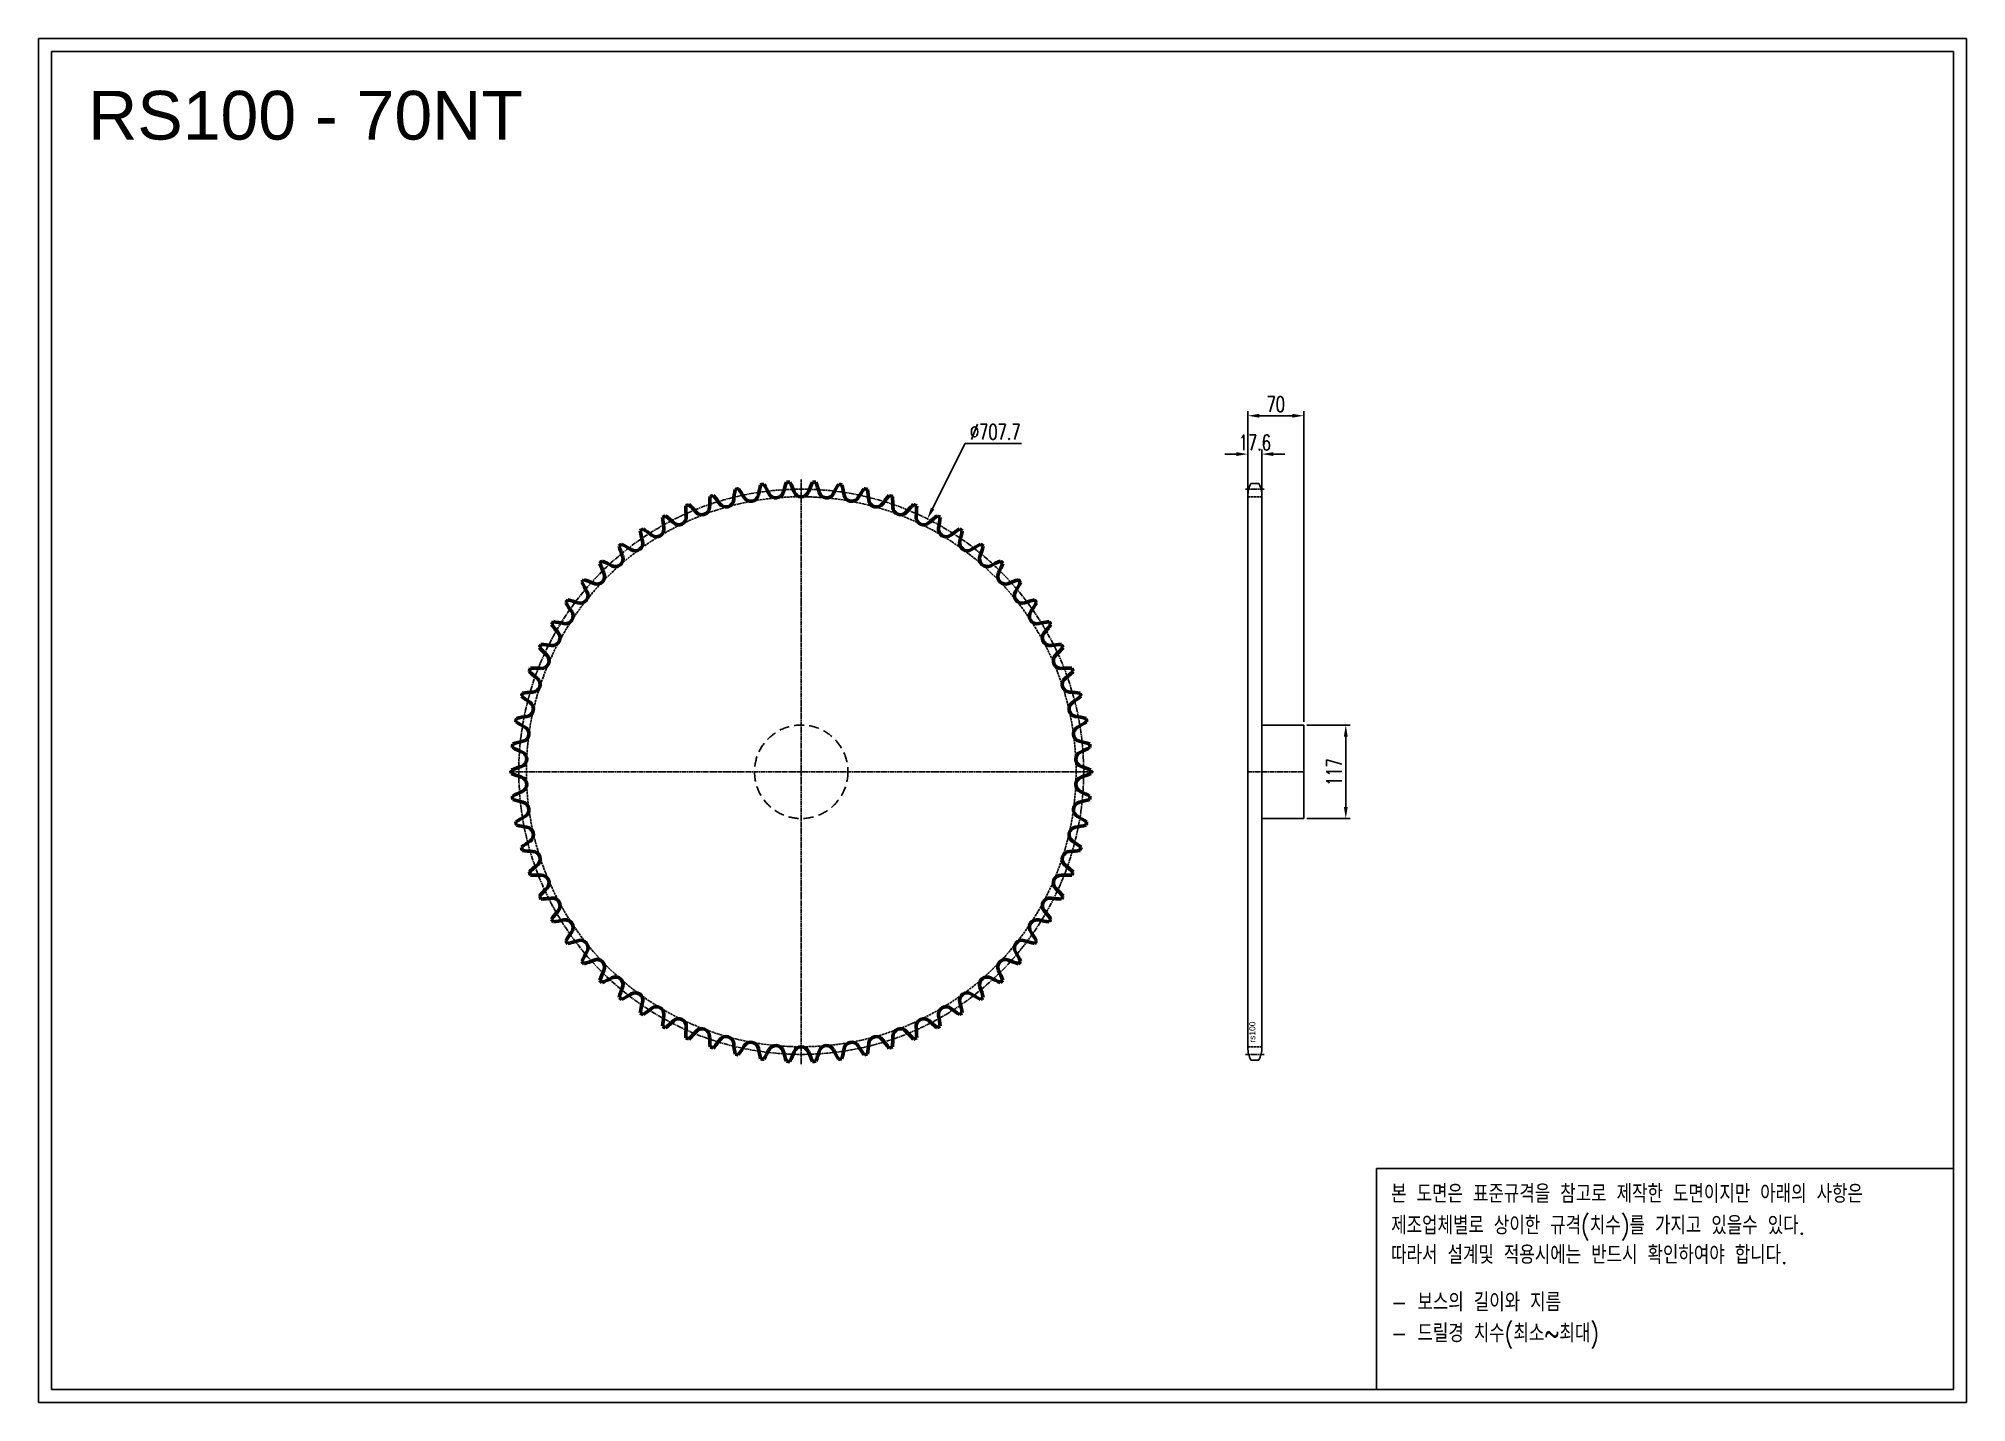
# Model space of a CAD drawing. Header units: millimetres. Extents: x -22502 to -20087, y 24198 to 25906.
import ezdxf

# ---------------------------------------------------------------- set-up
doc = ezdxf.new("R2010")
doc.units = ezdxf.units.MM
for name, pattern in [('AM_ISO02W050', [7.5, 6, -1.5]), ('AM_ISO02W050x2', [3.75, 3, -0.75]), ('AM_ISO08W050', [18, 12, -1.5, 3, -1.5]), ('AM_ISO08W050x2', [9, 6, -0.75, 1.5, -0.75]), ('HIDDEN', [9.525, 6.35, -3.175])]:
    doc.linetypes.add(name, pattern=pattern)
for name, color, linetype, lineweight in [('AM_0N', 7, 'Continuous', 50), ('AM_3N', 6, 'AM_ISO02W050', 25), ('AM_7', 4, 'AM_ISO08W050', 25), ('AM_7N', 4, 'AM_ISO08W050', 25)]:
    doc.layers.add(name, color=color, linetype=linetype, lineweight=lineweight)
doc.layers.add('HL', color=2, linetype='HIDDEN')
doc.layers.add('S-DIM', color=7, linetype='Continuous')
doc.styles.add('HAN', font='ROMANS.shx', dxfattribs={"width": 0.7, "bigfont": 'whgtxt.shx'})
doc.styles.add('HSG', font='SIMPLEX.shx', dxfattribs={"width": 0.7, "bigfont": 'HSG.shx'})
doc.styles.get("Standard").update_dxf_attribs({"font": 'arial.ttf'})
doc.dimstyles.new('APP32', dxfattribs={"dimscale": 8, "dimtxt": 2.4, "dimasz": 1.8, "dimexe": 0.7, "dimexo": 0.5, "dimgap": 0.6, "dimtad": 1, "dimtoh": 1, "dimdec": 1, "dimrnd": 0.01, "dimzin": 9, "dimdsep": 46, "dimtxsty": 'HSG', "dimcen": 0, "dimclrd": 1, "dimclre": 1, "dimclrt": 256, "dimazin": 2, "dimtp": 1, "dimtm": 1, "dimtfac": 0.5, "dimtdec": 1, "dimtofl": 0, "dimtmove": 0, "dimatfit": 3, "dimfxl": 0, "dimtvp": 1, "dimtolj": 2, "dimlwd": -1, "dimlwe": -1, "dimarcsym": 0})

# ---------------------------------------------------------------- blocks, each defined once
blk = doc.blocks.new('*D1')
at = {"layer": 'Defpoints', "color": 0, "transparency": 16777216}
for p in [(-20917.2, 25046.5), (-20917.2, 24929.5), (-20864.5, 24929.5)]:
    blk.add_point(p, dxfattribs=at)
at = {"layer": 'S-DIM', "color": 1, "transparency": 16777216}
for p, q in [((-20913.2, 25046.5), (-20858.9, 25046.5)), ((-20864.5, 25032.1), (-20864.5, 24943.9)), ((-20913.2, 24929.5), (-20858.9, 24929.5))]:
    blk.add_line(p, q, dxfattribs=at)
for points in [[(-20866.9, 25032.1), (-20862.1, 25032.1), (-20864.5, 25046.5)], [(-20866.9, 24943.9), (-20862.1, 24943.9), (-20864.5, 24929.5)]]:
    blk.add_solid(points, dxfattribs=at)
at = {"layer": 'S-DIM', "transparency": 16777216, "insert": (-20878.9, 24987.6), "char_height": 19.2, "attachment_point": 5, "rotation": 90, "style": 'HSG'}
blk.add_mtext('\\A2;117', dxfattribs=at)
blk = doc.blocks.new('*D2')
at = {"layer": 'Defpoints', "color": 0, "transparency": 16777216}
for p in [(-20969.6, 25385.8), (-20987.2, 25332.3), (-20969.6, 25332.3)]:
    blk.add_point(p, dxfattribs=at)
at = {"layer": 'S-DIM', "color": 1, "transparency": 16777216}
for p, q in [((-21001.6, 25385.8), (-21016, 25385.8)), ((-20987.2, 25336.3), (-20987.2, 25391.4)), ((-20969.6, 25336.3), (-20969.6, 25391.4)), ((-20955.2, 25385.8), (-20940.8, 25385.8))]:
    blk.add_line(p, q, dxfattribs=at)
for points in [[(-21001.6, 25388.2), (-21001.6, 25383.4), (-20987.2, 25385.8)], [(-20955.2, 25388.2), (-20955.2, 25383.4), (-20969.6, 25385.8)]]:
    blk.add_solid(points, dxfattribs=at)
at = {"layer": 'S-DIM', "transparency": 16777216, "insert": (-20978.4, 25400.2), "char_height": 19.2, "attachment_point": 5, "style": 'HSG'}
blk.add_mtext('\\A2;17.6', dxfattribs=at)
blk = doc.blocks.new('*D3')
at = {"layer": 'Defpoints', "color": 0, "transparency": 16777216}
for p in [(-20917.2, 25433.8), (-20987.2, 25332.3), (-20917.2, 25046.5)]:
    blk.add_point(p, dxfattribs=at)
at = {"layer": 'S-DIM', "color": 1, "transparency": 16777216}
for p, q in [((-20987.2, 25336.3), (-20987.2, 25439.4)), ((-20972.8, 25433.8), (-20931.6, 25433.8)), ((-20917.2, 25050.5), (-20917.2, 25439.4))]:
    blk.add_line(p, q, dxfattribs=at)
for points in [[(-20972.8, 25436.2), (-20972.8, 25431.4), (-20987.2, 25433.8)], [(-20931.6, 25436.2), (-20931.6, 25431.4), (-20917.2, 25433.8)]]:
    blk.add_solid(points, dxfattribs=at)
at = {"layer": 'S-DIM', "transparency": 16777216, "insert": (-20952.2, 25448.2), "char_height": 19.2, "attachment_point": 5, "style": 'HSG'}
blk.add_mtext('\\A2;70', dxfattribs=at)
blk = doc.blocks.new('notice1')
at = {"color": 4}
blk.add_lwpolyline([(-22142.12, 1735.9), (-22053.8, 1735.9), (-22053.8, 1702.07), (-22142.12, 1702.07)], close=True, dxfattribs=at)
at = {"color": 4, "style": 'HAN', "width": 0.8}
for s, p in [('본 도면은 표준규격을 참고로 제작한 도면이지만 아래의 사항은', (-22139.9, 1730.62)), ('제조업체별로 상이한 규격(치수)를 가지고 있을수 있다.', (-22139.9, 1725.78)), ('따라서 설계및 적용시에는 반드시 확인하여야 합니다.', (-22139.9, 1721.28)), ('- 보스의 길이와 지름', (-22139.9, 1714.03)), ('- 드릴경 치수(최소~최대)', (-22139.9, 1709.27))]:
    blk.add_text(s, height=2.7949, dxfattribs=at).set_placement(p)

msp = doc.modelspace()

# ---------------------------------------------------------------- linework, layer by layer
for p, q in [((-20973.59, 25349.11), (-20983.25, 25349.11)), ((-20987.22, 25333.21), (-20987.22, 24642.84)), ((-20969.62, 25333.21), (-20969.62, 24642.84)), ((-20969.62, 25046.52), (-20917.22, 25046.52)), ((-20917.22, 25046.52), (-20917.22, 24929.52)), ((-20917.22, 24929.52), (-20969.62, 24929.52)), ((-20973.59, 24626.94), (-20983.25, 24626.94))]:
    msp.add_line(p, q)
for points in [[(-22502.14, 25906.07), (-20086.96, 25906.07), (-20086.96, 24198.37), (-22502.14, 24198.37)], [(-22485.87, 25889.8), (-20103.23, 25889.8), (-20103.23, 24214.63), (-22485.87, 24214.63)]]:
    msp.add_lwpolyline(points, close=True)
for centre, start, end in [((-20953.42, 25333.21), 151.93881, 180), ((-21003.42, 25333.21), 0, 28.06119), ((-20953.42, 24642.84), 180, 208.06119), ((-21003.42, 24642.84), 331.93881, 0)]:
    msp.add_arc(centre, 33.8, start, end)
at = {"layer": 'AM_0N'}
for centre, radius, start, end in [((-21467.35, 25313.37), 164.59, 170.1769, 174.78571), ((-21546.69, 24988.02), 363.01, 102.52172, 103.19256), ((-21759.32, 25246.73), 164.59, 30.92857, 35.53739), ((-21438.51, 25304.95), 164.59, 165.03404, 169.64286), ((-21546.69, 24988.02), 363.01, 97.37887, 98.0497), ((-21735.28, 25264.75), 164.59, 25.78571, 30.39453), ((-21578.41, 25340.53), 9.62, 205.78571, 344.5), ((-21410.54, 25293.98), 164.59, 159.89119, 164.5), ((-21546.69, 24988.02), 363.01, 92.23601, 92.90685), ((-21709.71, 25280.54), 164.59, 20.64286, 25.25167), ((-21546.69, 25341.96), 9.62, 200.64286, 339.35714), ((-21383.66, 25280.54), 164.59, 154.74833, 159.35714), ((-21546.69, 24988.02), 363.01, 87.09315, 87.76399), ((-21682.84, 25293.98), 164.59, 15.5, 20.10881), ((-21514.96, 25340.53), 9.62, 195.5, 334.21429), ((-21358.09, 25264.75), 164.59, 149.60547, 154.21429), ((-21546.69, 24988.02), 363.01, 81.9503, 82.62113), ((-21654.86, 25304.95), 164.59, 10.35714, 14.96596), ((-21334.05, 25246.73), 164.59, 144.46261, 149.07143), ((-21546.69, 24988.02), 363.01, 76.80744, 77.47828), ((-21626.02, 25313.37), 164.59, 5.21429, 9.8231), ((-21546.69, 24988.02), 363.01, 112.80744, 113.47828), ((-21526.72, 25322.31), 164.59, 180.46261, 185.07143), ((-21802.1, 25204.61), 164.59, 41.21429, 45.8231), ((-21671.05, 25319.39), 9.62, 221.21429, 359.92857), ((-21496.84, 25319.17), 164.59, 175.31976, 179.92857), ((-21546.69, 24988.02), 363.01, 107.66458, 108.33542), ((-21781.66, 25226.63), 164.59, 36.07143, 40.68024), ((-21640.85, 25329.2), 9.62, 216.07143, 354.78571), ((-21609.88, 25336.27), 9.62, 210.92857, 349.64286), ((-21483.49, 25336.27), 9.62, 190.35714, 329.07143), ((-21452.53, 25329.2), 9.62, 185.21429, 323.92857), ((-21311.71, 25226.63), 164.59, 139.31976, 143.92857), ((-21546.69, 24988.02), 363.01, 71.66458, 72.33542), ((-21596.53, 25319.17), 164.59, 0.07143, 4.68024), ((-21422.32, 25319.39), 9.62, 180.07143, 318.78571), ((-21291.27, 25204.61), 164.59, 134.1769, 138.78571), ((-21546.69, 24988.02), 363.01, 66.52172, 67.19256), ((-21566.65, 25322.31), 164.59, 354.92857, 359.53739), ((-21546.69, 24988.02), 363.01, 123.09315, 123.76399), ((-21586.73, 25320.5), 164.59, 190.74833, 195.35714), ((-21836.67, 25155.52), 164.59, 51.5, 56.10881), ((-21728.22, 25291.86), 9.62, 231.5, 10.21429), ((-21546.69, 24988.02), 363.01, 117.9503, 118.62113), ((-21556.77, 25322.75), 164.59, 185.60547, 190.21429), ((-21820.49, 25180.84), 164.59, 46.35714, 50.96596), ((-21700.25, 25306.91), 9.62, 226.35714, 5.07143), ((-21393.12, 25306.91), 9.62, 174.92857, 313.64286), ((-21272.88, 25180.84), 164.59, 129.03404, 133.64286), ((-21546.69, 24988.02), 363.01, 61.37887, 62.0497), ((-21365.15, 25291.86), 9.62, 169.78571, 308.5), ((-21536.6, 25322.75), 164.59, 349.78571, 354.39453), ((-21256.7, 25155.52), 164.59, 123.89119, 128.5), ((-21546.69, 24988.02), 363.01, 56.23601, 56.90685), ((-21506.64, 25320.5), 164.59, 344.64286, 349.25167), ((-21546.69, 24988.02), 363.01, 128.23601, 128.90685), ((-21616.37, 25315.57), 164.59, 195.89119, 200.5), ((-21850.52, 25128.85), 164.59, 56.64286, 61.25167), ((-21754.72, 25274.36), 9.62, 236.64286, 15.35714), ((-21338.65, 25274.36), 9.62, 164.64286, 303.35714), ((-21242.86, 25128.85), 164.59, 118.74833, 123.35714), ((-21477, 25315.57), 164.59, 339.5, 344.10881), ((-21546.69, 24988.02), 363.01, 51.09315, 51.76399), ((-21546.69, 24988.02), 363.01, 133.37887, 134.0497), ((-21645.45, 25308.01), 164.59, 201.03404, 205.64286), ((-21861.92, 25101.05), 164.59, 61.78571, 66.39453), ((-21779.55, 25254.56), 9.62, 241.78571, 20.5), ((-21313.82, 25254.56), 9.62, 159.5, 298.21429), ((-21231.45, 25101.05), 164.59, 113.60547, 118.21429), ((-21447.92, 25308.01), 164.59, 334.35714, 338.96596), ((-21546.69, 24988.02), 363.01, 45.9503, 46.62113), ((-21546.69, 24988.02), 363.01, 138.52172, 139.19256), ((-21673.74, 25297.87), 164.59, 206.1769, 210.78571), ((-21870.78, 25072.34), 164.59, 66.92857, 71.53739), ((-21802.51, 25232.61), 9.62, 246.92857, 25.64286), ((-21290.86, 25232.61), 9.62, 154.35714, 293.07143), ((-21222.59, 25072.34), 164.59, 108.46261, 113.07143), ((-21419.63, 25297.87), 164.59, 329.21429, 333.8231), ((-21546.69, 24988.02), 363.01, 40.80744, 41.47828), ((-21546.69, 24988.02), 363.01, 143.66458, 144.33542), ((-21701, 25285.23), 164.59, 211.31976, 215.92857), ((-21877.03, 25042.95), 164.59, 72.07143, 76.68024), ((-21823.4, 25208.7), 9.62, 252.07143, 30.78571), ((-21269.97, 25208.7), 9.62, 149.21429, 287.92857), ((-21216.34, 25042.95), 164.59, 103.31976, 107.92857), ((-21392.37, 25285.23), 164.59, 324.07143, 328.68024), ((-21546.69, 24988.02), 363.01, 35.66458, 36.33542), ((-21546.69, 24988.02), 363.01, 148.80744, 149.47828), ((-21727.02, 25270.2), 164.59, 216.46261, 221.07143), ((-21880.62, 25013.11), 164.59, 77.21429, 81.8231), ((-21842.07, 25183.01), 9.62, 257.21429, 35.92857), ((-21251.3, 25183.01), 9.62, 144.07143, 282.78571), ((-21212.75, 25013.11), 164.59, 98.1769, 102.78571), ((-21366.35, 25270.2), 164.59, 318.92857, 323.53739), ((-21546.69, 24988.02), 363.01, 30.52172, 31.19256), ((-21546.69, 24988.02), 363.01, 153.9503, 154.62113), ((-21751.59, 25252.9), 164.59, 221.60547, 226.21429), ((-21881.53, 24983.08), 164.59, 82.35714, 86.96596), ((-21858.36, 25155.74), 9.62, 262.35714, 41.07143), ((-21235.01, 25155.74), 9.62, 138.92857, 277.64286), ((-21211.84, 24983.08), 164.59, 93.03404, 97.64286), ((-21341.78, 25252.9), 164.59, 313.78571, 318.39453), ((-21546.69, 24988.02), 363.01, 25.37887, 26.0497), ((-21872.14, 25127.13), 9.62, 267.5, 46.21429), ((-21221.23, 25127.13), 9.62, 133.78571, 272.5), ((-21546.69, 24988.02), 363.01, 159.09315, 159.76399), ((-21774.51, 25233.46), 164.59, 226.74833, 231.35714), ((-21879.74, 24953.08), 164.59, 87.5, 92.10881), ((-21883.3, 25097.4), 9.62, 272.64286, 51.35714), ((-21213.63, 24953.08), 164.59, 87.89119, 92.5), ((-21210.07, 25097.4), 9.62, 128.64286, 267.35714), ((-21318.86, 25233.46), 164.59, 308.64286, 313.25167), ((-21546.69, 24988.02), 363.01, 20.23601, 20.90685), ((-21546.69, 24988.02), 363.01, 164.23601, 164.90685), ((-21795.59, 25212.05), 164.59, 231.89119, 236.5), ((-21875.27, 24923.37), 164.59, 92.64286, 97.25167), ((-21891.75, 25066.78), 9.62, 277.78571, 56.5), ((-21201.62, 25066.78), 9.62, 123.5, 262.21429), ((-21218.11, 24923.37), 164.59, 82.74833, 87.35714), ((-21297.78, 25212.05), 164.59, 303.5, 308.10881), ((-21546.69, 24988.02), 363.01, 15.09315, 15.76399), ((-21546.69, 24988.02), 363.01, 169.37887, 170.0497), ((-21814.67, 25188.84), 164.59, 237.03404, 241.64286), ((-21868.15, 24894.17), 164.59, 97.78571, 102.39453), ((-21225.22, 24894.17), 164.59, 77.60547, 82.21429), ((-21278.7, 25188.84), 164.59, 298.35714, 302.96596), ((-21546.69, 24988.02), 363.01, 9.9503, 10.62113), ((-21546.69, 24988.02), 363.01, 174.52172, 175.19256), ((-21858.44, 24865.74), 164.59, 102.92857, 107.53739), ((-21897.42, 25035.53), 9.62, 282.92857, 61.64286), ((-21195.95, 25035.53), 9.62, 118.35714, 257.07143), ((-21234.93, 24865.74), 164.59, 72.46261, 77.07143), ((-21546.69, 24988.02), 363.01, 4.80744, 5.47828), ((-21831.6, 25164.01), 164.59, 242.1769, 246.78571), ((-21900.26, 25003.9), 9.62, 288.07143, 66.78571), ((-21193.11, 25003.9), 9.62, 113.21429, 251.92857), ((-21261.78, 25164.01), 164.59, 293.21429, 297.8231), ((-21846.22, 24838.28), 164.59, 108.07143, 112.68024), ((-21546.69, 24988.02), 363.01, 179.66458, 180.33542), ((-21846.22, 25137.76), 164.59, 247.31976, 251.92857), ((-21900.26, 24972.14), 9.62, 293.21429, 71.92857), ((-21193.11, 24972.14), 9.62, 108.07143, 246.78571), ((-21247.15, 24838.28), 164.59, 67.31976, 71.92857), ((-21247.15, 25137.76), 164.59, 288.07143, 292.68024), ((-21546.69, 24988.02), 363.01, 359.66458, 0.33542), ((-21831.6, 24812.04), 164.59, 113.21429, 117.8231), ((-21546.69, 24988.02), 363.01, 184.80744, 185.47828), ((-21858.44, 25110.31), 164.59, 252.46261, 257.07143), ((-21897.42, 24940.51), 9.62, 298.35714, 77.07143), ((-21195.95, 24940.51), 9.62, 102.92857, 241.64286), ((-21234.93, 25110.31), 164.59, 282.92857, 287.53739), ((-21261.78, 24812.04), 164.59, 62.1769, 66.78571), ((-21546.69, 24988.02), 363.01, 354.52172, 355.19256), ((-21814.67, 24787.21), 164.59, 118.35714, 122.96596), ((-21546.69, 24988.02), 363.01, 189.9503, 190.62113), ((-21278.7, 24787.21), 164.59, 57.03404, 61.64286), ((-21546.69, 24988.02), 363.01, 349.37887, 350.0497), ((-21868.15, 25081.87), 164.59, 257.60547, 262.21429), ((-21795.59, 24763.99), 164.59, 123.5, 128.10881), ((-21891.75, 24909.26), 9.62, 303.5, 82.21429), ((-21201.62, 24909.26), 9.62, 97.78571, 236.5), ((-21297.78, 24763.99), 164.59, 51.89119, 56.5), ((-21225.22, 25081.87), 164.59, 277.78571, 282.39453), ((-21546.69, 24988.02), 363.01, 195.09315, 195.76399), ((-21875.27, 25052.68), 164.59, 262.74833, 267.35714), ((-21883.3, 24878.65), 9.62, 308.64286, 87.35714), ((-21210.07, 24878.65), 9.62, 92.64286, 231.35714), ((-21218.11, 25052.68), 164.59, 272.64286, 277.25167), ((-21546.69, 24988.02), 363.01, 344.23601, 344.90685), ((-21774.51, 24742.58), 164.59, 128.64286, 133.25167), ((-21546.69, 24988.02), 363.01, 200.23601, 200.90685), ((-21879.74, 25022.96), 164.59, 267.89119, 272.5), ((-21872.14, 24848.92), 9.62, 313.78571, 92.5), ((-21221.23, 24848.92), 9.62, 87.5, 226.21429), ((-21213.63, 25022.96), 164.59, 267.5, 272.10881), ((-21318.86, 24742.58), 164.59, 46.74833, 51.35714), ((-21546.69, 24988.02), 363.01, 339.09315, 339.76399), ((-21751.59, 24723.15), 164.59, 133.78571, 138.39453), ((-21546.69, 24988.02), 363.01, 205.37887, 206.0497), ((-21881.53, 24992.97), 164.59, 273.03404, 277.64286), ((-21858.36, 24820.3), 9.62, 318.92857, 97.64286), ((-21235.01, 24820.3), 9.62, 82.35714, 221.07143), ((-21211.84, 24992.97), 164.59, 262.35714, 266.96596), ((-21341.78, 24723.15), 164.59, 41.60547, 46.21429), ((-21546.69, 24988.02), 363.01, 333.9503, 334.62113), ((-21727.02, 24705.85), 164.59, 138.92857, 143.53739), ((-21366.35, 24705.85), 164.59, 36.46261, 41.07143), ((-21546.69, 24988.02), 363.01, 210.52172, 211.19256), ((-21880.62, 24962.93), 164.59, 278.1769, 282.78571), ((-21842.07, 24793.04), 9.62, 324.07143, 102.78571), ((-21701, 24690.82), 164.59, 144.07143, 148.68024), ((-21251.3, 24793.04), 9.62, 77.21429, 215.92857), ((-21392.37, 24690.82), 164.59, 31.31976, 35.92857), ((-21212.75, 24962.93), 164.59, 257.21429, 261.8231), ((-21546.69, 24988.02), 363.01, 328.80744, 329.47828), ((-21546.69, 24988.02), 363.01, 215.66458, 216.33542), ((-21877.03, 24933.1), 164.59, 283.31976, 287.92857), ((-21823.4, 24767.35), 9.62, 329.21429, 107.92857), ((-21673.74, 24678.18), 164.59, 149.21429, 153.8231), ((-21269.97, 24767.35), 9.62, 72.07143, 210.78571), ((-21419.63, 24678.18), 164.59, 26.1769, 30.78571), ((-21216.34, 24933.1), 164.59, 252.07143, 256.68024), ((-21546.69, 24988.02), 363.01, 323.66458, 324.33542), ((-21546.69, 24988.02), 363.01, 220.80744, 221.47828), ((-21870.78, 24903.71), 164.59, 288.46261, 293.07143), ((-21802.51, 24743.43), 9.62, 334.35714, 113.07143), ((-21645.45, 24668.04), 164.59, 154.35714, 158.96596), ((-21290.86, 24743.43), 9.62, 66.92857, 205.64286), ((-21447.92, 24668.04), 164.59, 21.03404, 25.64286), ((-21222.59, 24903.71), 164.59, 246.92857, 251.53739), ((-21546.69, 24988.02), 363.01, 318.52172, 319.19256), ((-21546.69, 24988.02), 363.01, 225.9503, 226.62113), ((-21861.92, 24875), 164.59, 293.60547, 298.21429), ((-21779.55, 24721.48), 9.62, 339.5, 118.21429), ((-21616.37, 24660.47), 164.59, 159.5, 164.10881), ((-21850.52, 24847.2), 164.59, 298.74833, 303.35714), ((-21754.72, 24701.68), 9.62, 344.64286, 123.35714), ((-21338.65, 24701.68), 9.62, 56.64286, 195.35714), ((-21242.86, 24847.2), 164.59, 236.64286, 241.25167), ((-21313.82, 24721.48), 9.62, 61.78571, 200.5), ((-21477, 24660.47), 164.59, 15.89119, 20.5), ((-21231.45, 24875), 164.59, 241.78571, 246.39453), ((-21546.69, 24988.02), 363.01, 313.37887, 314.0497), ((-21546.69, 24988.02), 363.01, 231.09315, 231.76399), ((-21586.73, 24655.55), 164.59, 164.64286, 169.25167), ((-21546.69, 24988.02), 363.01, 236.23601, 236.90685), ((-21836.67, 24820.53), 164.59, 303.89119, 308.5), ((-21728.22, 24684.19), 9.62, 349.78571, 128.5), ((-21365.15, 24684.19), 9.62, 51.5, 190.21429), ((-21256.7, 24820.53), 164.59, 231.5, 236.10881), ((-21546.69, 24988.02), 363.01, 303.09315, 303.76399), ((-21506.64, 24655.55), 164.59, 10.74833, 15.35714), ((-21546.69, 24988.02), 363.01, 308.23601, 308.90685), ((-21556.77, 24653.29), 164.59, 169.78571, 174.39453), ((-21546.69, 24988.02), 363.01, 241.37887, 242.0497), ((-21820.49, 24795.21), 164.59, 309.03404, 313.64286), ((-21700.25, 24669.14), 9.62, 354.92857, 133.64286), ((-21526.72, 24653.74), 164.59, 174.92857, 179.53739), ((-21802.1, 24771.44), 164.59, 314.1769, 318.78571), ((-21671.05, 24656.66), 9.62, 0.07143, 138.78571), ((-21422.32, 24656.66), 9.62, 41.21429, 179.92857), ((-21291.27, 24771.44), 164.59, 221.21429, 225.8231), ((-21393.12, 24669.14), 9.62, 46.35714, 185.07143), ((-21566.65, 24653.74), 164.59, 0.46261, 5.07143), ((-21272.88, 24795.21), 164.59, 226.35714, 230.96596), ((-21546.69, 24988.02), 363.01, 297.9503, 298.62113), ((-21536.6, 24653.29), 164.59, 5.60547, 10.21429), ((-21546.69, 24988.02), 363.01, 246.52172, 247.19256), ((-21496.84, 24656.87), 164.59, 180.07143, 184.68024), ((-21546.69, 24988.02), 363.01, 251.66458, 252.33542), ((-21781.66, 24749.42), 164.59, 319.31976, 323.92857), ((-21640.85, 24646.84), 9.62, 5.21429, 143.92857), ((-21467.35, 24662.67), 164.59, 185.21429, 189.8231), ((-21759.32, 24729.31), 164.59, 324.46261, 329.07143), ((-21609.88, 24639.77), 9.62, 10.35714, 149.07143), ((-21438.51, 24671.1), 164.59, 190.35714, 194.96596), ((-21735.28, 24711.3), 164.59, 329.60547, 334.21429), ((-21578.41, 24635.51), 9.62, 15.5, 154.21429), ((-21410.54, 24682.07), 164.59, 195.5, 200.10881), ((-21709.71, 24695.5), 164.59, 334.74833, 339.35714), ((-21546.69, 24634.09), 9.62, 20.64286, 159.35714), ((-21383.66, 24695.5), 164.59, 200.64286, 205.25167), ((-21682.84, 24682.07), 164.59, 339.89119, 344.5), ((-21514.96, 24635.51), 9.62, 25.78571, 164.5), ((-21358.09, 24711.3), 164.59, 205.78571, 210.39453), ((-21654.86, 24671.1), 164.59, 345.03404, 349.64286), ((-21483.49, 24639.77), 9.62, 30.92857, 169.64286), ((-21334.05, 24729.31), 164.59, 210.92857, 215.53739), ((-21626.02, 24662.67), 164.59, 350.1769, 354.78571), ((-21452.53, 24646.84), 9.62, 36.07143, 174.78571), ((-21311.71, 24749.42), 164.59, 216.07143, 220.68024), ((-21546.69, 24988.02), 363.01, 287.66458, 288.33542), ((-21596.53, 24656.87), 164.59, 355.31976, 359.92857), ((-21546.69, 24988.02), 363.01, 292.80744, 293.47828), ((-21546.69, 24988.02), 363.01, 256.80744, 257.47828), ((-21546.69, 24988.02), 363.01, 261.9503, 262.62113), ((-21546.69, 24988.02), 363.01, 267.09315, 267.76399), ((-21546.69, 24988.02), 363.01, 272.23601, 272.90685), ((-21546.69, 24988.02), 363.01, 277.37887, 278.0497), ((-21546.69, 24988.02), 363.01, 282.52172, 283.19256)]:
    msp.add_arc(centre, radius, start, end, dxfattribs=at)
at = {"layer": 'AM_3N', "linetype": 'AM_ISO02W050x2'}
for p, q in [((-20969.62, 25332.34), (-20987.22, 25332.34)), ((-20969.62, 24643.71), (-20987.22, 24643.71))]:
    msp.add_line(p, q, dxfattribs=at)
msp.add_circle((-21546.69, 24988.02), 344.32, dxfattribs=at)
at = {"layer": 'AM_7', "linetype": 'AM_ISO08W050x2'}
for p, q in [((-20966.62, 25341.86), (-20990.22, 25341.86)), ((-20987.22, 24988.02), (-20917.22, 24988.02)), ((-20966.62, 24634.18), (-20990.22, 24634.18))]:
    msp.add_line(p, q, dxfattribs=at)
msp.add_circle((-21546.69, 24988.02), 353.84, dxfattribs=at)
at = {"layer": 'AM_7N', "linetype": 'AM_ISO08W050x2'}
for p, q in [((-21546.69, 24622.01), (-21546.69, 25354.03)), ((-21912.69, 24988.02), (-21180.68, 24988.02))]:
    msp.add_line(p, q, dxfattribs=at)
at = {"layer": 'HL', "ltscale": 2}
msp.add_circle((-21546.69, 24988.02), 58.5, dxfattribs=at)
at = {"layer": 'S-DIM', "color": 1}
for p, q in [((-21341.37, 25399.21), (-21382.18, 25317.48)), ((-21270.65, 25399.21), (-21341.37, 25399.21))]:
    msp.add_line(p, q, dxfattribs=at)
msp.add_solid([(-21384.33, 25318.55), (-21380.04, 25316.41), (-21388.62, 25304.59)], dxfattribs=at)

# ---------------------------------------------------------------- block references
at = {"xscale": 8.181265169645565, "yscale": 8.181265169645565, "zscale": 8.181265169645565}
msp.add_blockref('notice1', (160324.73, 10289.57), dxfattribs=at)

# ---------------------------------------------------------------- texts
msp.add_text('RS100 - 70NT', height=60.9892).set_placement((-22439.94, 25779.61))
at = {"insert": (-20985.39, 24648.84), "char_height": 7.56, "width": 32.5046, "attachment_point": 1, "rotation": 90}
msp.add_mtext('rs100', dxfattribs=at)
at = {"layer": 'S-DIM', "insert": (-21303.61, 25413.61), "char_height": 19.2, "attachment_point": 5, "style": 'HSG'}
msp.add_mtext('\\A2;∅707.7', dxfattribs=at)

# ---------------------------------------------------------------- dimensions: what is measured, and where the dimension line sits
at = {"layer": 'S-DIM'}
dim = msp.add_linear_dim(base=(-20917.22, 25433.84), p1=(-20987.22, 25332.34), p2=(-20917.22, 25046.52), dimstyle='APP32', dxfattribs=at)
dim.commit()
dim.dimension.update_dxf_attribs({"geometry": '*D3', "text_midpoint": (-20952.22, 25448.24)})
dim = msp.add_linear_dim(base=(-20969.62, 25385.84), p1=(-20987.22, 25332.34), p2=(-20969.62, 25332.34), dimstyle='APP32', dxfattribs=at)
dim.commit()
dim.dimension.update_dxf_attribs({"geometry": '*D2', "text_midpoint": (-20978.42, 25385.84), "dimtype": 128})
dim = msp.add_linear_dim(base=(-20864.49, 24929.52), p1=(-20917.22, 25046.52), p2=(-20917.22, 24929.52), angle=90, dimstyle='APP32', dxfattribs=at)
dim.commit()
dim.dimension.update_dxf_attribs({"geometry": '*D1', "text_midpoint": (-20864.49, 24987.61), "dimtype": 128})

doc.saveas('drawing.dxf')
